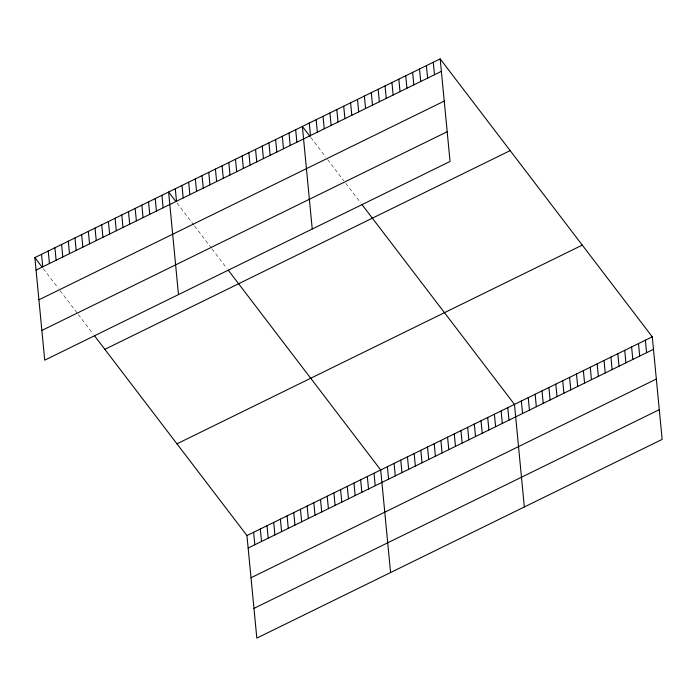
<?xml version="1.0" encoding="UTF-8"?>
<svg xmlns="http://www.w3.org/2000/svg" width="697" height="697" viewBox="0 0 697 697"><rect width="100%" height="100%" fill="white"/><g stroke="black" fill="none" stroke-linecap="round" stroke-linejoin="round"><path stroke-width="0.52" stroke-dasharray="3.48 2.61" d="M310.792 137.492L325.699 157.025M327.642 159.569L343.839 180.802M345.79 183.355L360.689 202.888M177.029 203.071L193.879 225.148M194.533 226.002L211.383 248.08M212.027 248.925L226.934 268.458M43.275 268.641L58.182 288.175M60.125 290.727L77.62 313.659M78.273 314.504L93.18 334.037"/><path stroke-width="1.05" d="M440.173 58.888L450.053 161.451L44.73 360.166L34.85 257.602L440.173 58.888L652.27 336.834L662.15 439.398L256.827 638.112L246.947 535.549L94.47 335.736M36.052 270.087L441.375 71.364M38.91 299.815L444.242 101.091M41.864 330.439L447.186 131.724M104.846 349.328L510.169 150.604M176.96 443.823L582.283 245.109M246.947 535.549L652.27 336.834M248.149 548.025L653.472 349.31M251.016 577.752L656.339 379.037M253.961 608.385L659.284 409.67M310.139 136.638L302.367 126.453L312.239 229.017M361.987 204.587L514.464 404.391L524.336 506.963M175.74 201.372L168.604 192.032L178.484 294.596M228.233 270.157L380.701 469.97L390.581 572.533M34.85 257.602L41.977 266.951M645.387 340.206L646.581 352.682M638.496 343.586L639.698 356.062M631.604 346.967L632.806 359.443M624.712 350.338L625.915 362.823M617.821 353.719L619.023 366.195M610.929 357.099L612.132 369.576M604.038 360.48L605.24 372.956M597.146 363.851L598.348 376.336M590.263 367.232L591.457 379.708M583.372 370.612L584.574 383.089M576.48 373.993L577.682 386.469M569.588 377.365L570.791 389.85M562.697 380.745L563.899 393.221M555.805 384.125L557.008 396.602M548.914 387.506L550.116 399.982M542.022 390.878L543.224 403.363M535.13 394.258L536.333 406.734M528.248 397.638L529.45 410.115M521.356 401.019L522.558 413.495M507.773 407.675L508.976 420.152M501.091 410.951L502.293 423.428M494.4 414.227L495.602 426.712M487.708 417.512L488.911 429.988M481.026 420.788L482.228 433.264M474.335 424.064L475.537 436.549M433.29 62.268L434.484 74.745M467.652 427.348L468.846 439.824M426.398 65.64L427.601 78.125M460.961 430.624L462.163 443.1M419.507 69.02L420.709 81.497M454.27 433.9L455.472 446.385M412.615 72.401L413.818 84.877M447.587 437.185L448.79 449.661M440.896 440.46L442.098 452.937M405.724 75.781L406.926 88.258M434.205 443.736L435.407 456.221M398.832 79.153L400.034 91.638M427.522 447.021L428.725 459.497M391.941 82.534L393.143 95.01M420.831 450.297L422.033 462.773M385.049 85.914L386.251 98.39M414.149 453.573L415.342 466.058M378.157 89.294L379.36 101.771M407.457 456.857L408.66 469.334M371.274 92.666L372.477 105.151M400.766 460.133L401.969 472.61M364.383 96.047L365.585 108.523M394.084 463.409L395.286 475.894M357.491 99.427L358.694 111.903M387.393 466.694L388.595 479.17M350.6 102.807L351.802 115.284M343.708 106.179L344.91 118.664M374.019 473.246L375.221 485.731M336.817 109.56L338.019 122.036M367.328 476.53L368.53 489.006M329.925 112.94L331.127 125.416M360.645 479.806L361.848 492.282M323.033 116.321L324.236 128.797M353.954 483.082L355.156 495.567M316.15 119.692L317.344 132.169M347.263 486.367L348.465 498.843M309.259 123.073L310.461 135.549M340.58 489.642L341.783 502.119M333.889 492.918L335.091 505.403M295.676 129.729L296.878 142.205M327.198 496.203L328.4 508.679M288.994 133.005L290.187 145.49M320.515 499.479L321.718 511.955M282.302 136.29L283.505 148.766M313.824 502.764L315.027 515.24M275.611 139.566L276.814 152.042M307.142 506.039L308.344 518.516M268.929 142.841L270.131 155.326M300.451 509.315L301.653 521.792M262.238 146.126L263.44 158.602M293.759 512.6L294.962 525.076M255.546 149.402L256.749 161.878M287.077 515.876L288.279 528.352M248.864 152.678L250.066 165.163M280.386 519.152L281.588 531.628M242.173 155.962L243.375 168.439M273.703 522.436L274.897 534.913M235.49 159.238L236.684 171.715M267.012 525.712L268.214 538.189M228.799 162.514L230.001 174.999M260.321 528.988L261.523 541.464M222.108 165.799L223.31 178.275M253.638 532.273L254.841 544.749M215.425 169.075L216.628 181.551M208.734 172.351L209.936 184.836M202.043 175.635L203.245 188.112M195.36 178.911L196.563 191.387M188.669 182.187L189.872 194.672M181.987 185.472L183.189 197.948M175.295 188.748L176.498 201.224M161.922 195.308L163.124 207.784M155.231 198.584L156.433 211.06M148.548 201.869L149.742 214.345M141.857 205.145L143.059 217.621M135.166 208.42L136.368 220.897M128.483 211.705L129.686 224.181M121.792 214.981L122.994 227.457M115.101 218.257L116.303 230.733M108.418 221.541L109.621 234.018M101.727 224.817L102.929 237.294M95.045 228.093L96.238 240.57M88.353 231.378L89.556 243.854M81.662 234.654L82.865 247.13M74.98 237.93L76.182 250.406M68.289 241.214L69.491 253.691M61.597 244.49L62.8 256.966M54.915 247.766L56.117 260.242M48.224 251.051L49.426 263.527M41.541 254.327L42.744 266.803"/></g></svg>
